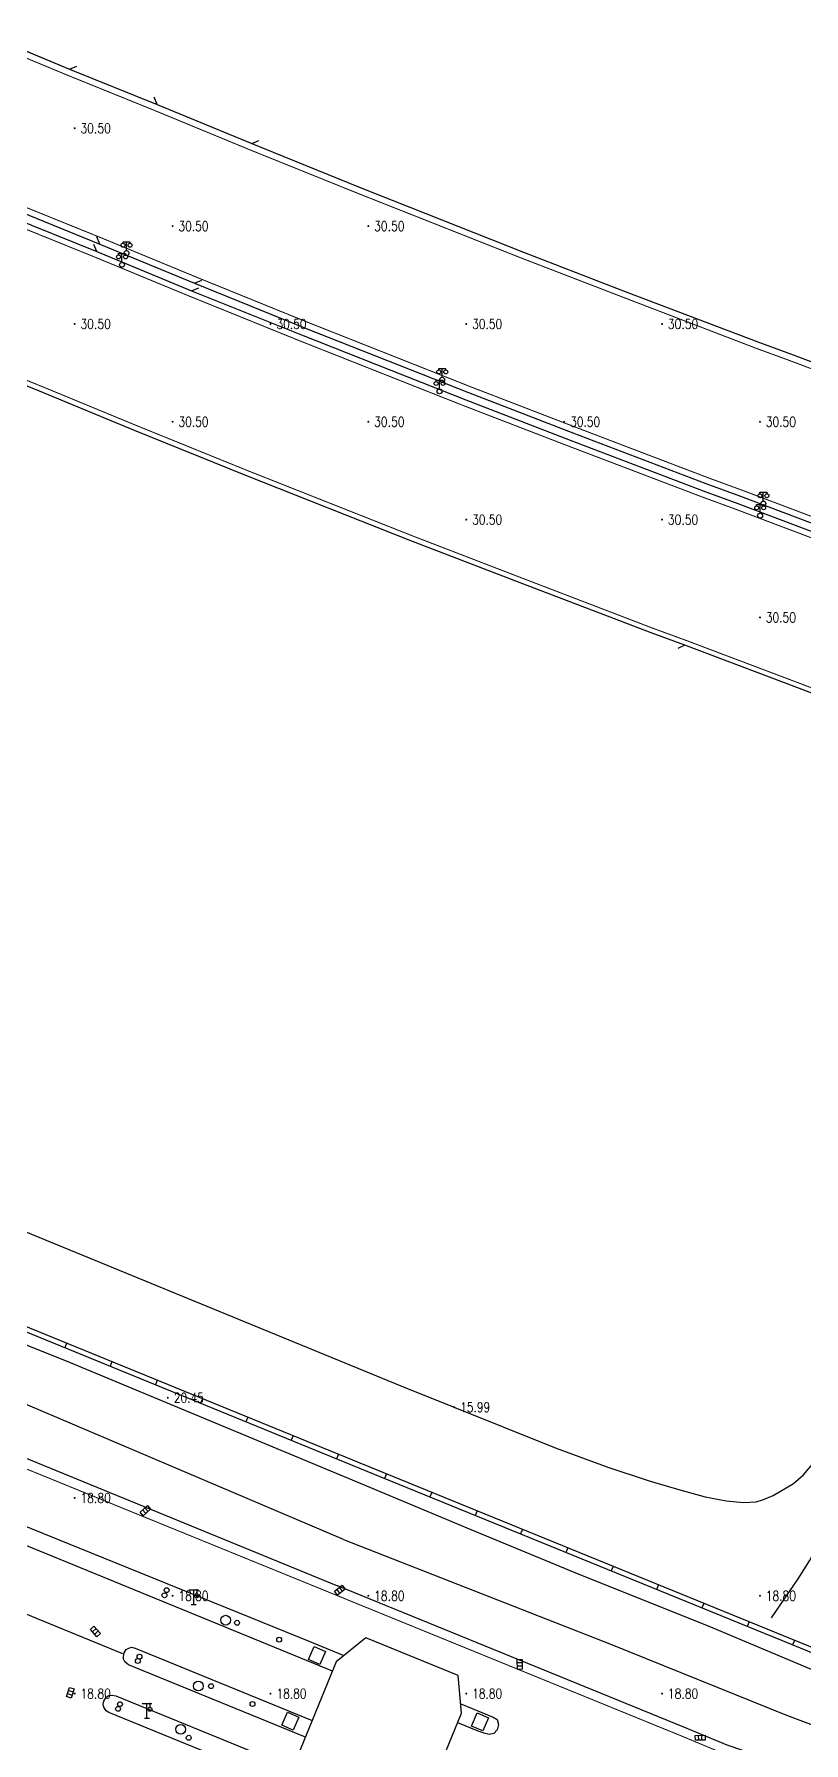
# Model space of a CAD drawing. Extents: x 404846 to 408477, y 3390929 to 3392894.
# Drawn here: x 405597.2 to 405675.8, y 3392239.3 to 3392414 of the extents above; entities that cross this region are included whole.
import ezdxf
from ezdxf.enums import TextEntityAlignment as Align

# ---------------------------------------------------------------- set-up
doc = ezdxf.new("R2010")
doc.units = 0
doc.header["$LTSCALE"] = 0.5
doc.header["$PDSIZE"] = 0.2
doc.layers.get('0').update_dxf_attribs({"linetype": 'CONTINUOUS'})
doc.layers.add('ASSIST', color=7, linetype='CONTINUOUS', plot=False)
for name, color, linetype in [('DLDW', 11, 'CONTINUOUS'), ('DLSS', 4, 'CONTINUOUS'), ('DMTZ', 3, 'CONTINUOUS'), ('FZTZ', 7, 'CONTINUOUS'), ('GCD', 1, 'CONTINUOUS'), ('GXYZ', 2, 'CONTINUOUS'), ('JMD', 6, 'CONTINUOUS'), ('SXSS', 5, 'CONTINUOUS'), ('ZBTZ', 3, 'CONTINUOUS')]:
    doc.layers.add(name, color=color, linetype=linetype)
doc.styles.add('HZ', font='rs.shx', dxfattribs={"width": 0.8, "bigfont": 'hztxt.shx'})
doc.linetypes.add('10411', pattern='A,2,[150,AAA.SHX,S=1,R=0,X=0,Y=1],2,[151,AAA.SHX,S=1,R=0,X=0,Y=3],1e-11', length=4)
doc.linetypes.add('10422', pattern='A,0.75,[150,AAA.SHX,S=0.5,R=0,X=0,Y=0.5],1.5,[177,AAA.SHX,S=1,R=0,X=0,Y=0.4],0.75', length=3)
doc.linetypes.add('1161', pattern='A,0,[149,AAA.SHX,S=0.15,R=0,X=0,Y=0],-1.6', length=1.6)
doc.linetypes.add('444', pattern='A,4.5,[145,AAA.SHX,S=1,R=0,X=0,Y=1],4.5,-0.5,[146,AAA.SHX,S=1,R=0,X=0,Y=0],-0.5', length=10)

# ---------------------------------------------------------------- blocks, each defined once
blk = doc.blocks.new('gc097')
for p, q in [((-0.7, 2), (-0.7, 2.3)), ((-0.7, 2.3), (0.7, 2.3)), ((0, 0.5), (0, 2.3)), ((0.7, 2.3), (0.7, 2))]:
    blk.add_line(p, q)
for centre, radius in [((-0.7, 1.6), 0.4), ((0, 0), 0.5), ((0.73, 1.6), 0.4)]:
    blk.add_circle(centre, radius)
blk = doc.blocks.new('gc063')
for p, q in [((-1, 3), (1, 3)), ((-0.5, 0), (0.5, 0)), ((0, 0), (0, 3)), ((0.6, 3), (0.6, 2.2))]:
    blk.add_line(p, q)
blk.add_circle((0.6, 1.8), 0.4)
blk.add_point((0.6, 3))
blk.add_point((0.6, 3))
blk = doc.blocks.new('GC200')
at = {"linetype": 'Continuous', "const_width": 0.2, "flags": 128}
blk.add_lwpolyline([(-0.1, 0, 1), (0.1, 0, 1)], format="xyb", close=True, dxfattribs=at)
blk = doc.blocks.new('gc170')
at = {"linetype": 'Continuous'}
blk.add_circle((0, 0), 0.5, dxfattribs=at)
blk = doc.blocks.new('gc188')
blk.add_circle((0, 0), 1)
blk = doc.blocks.new('gc041')
for p, q in [((-1, 0.5), (1, 0.5)), ((-1, -0.5), (-1, 0.5)), ((-0.33, 0.5), (-0.33, -0.5)), ((0.33, 0.5), (0.33, -0.5)), ((1, 0.5), (1, -0.5)), ((1, -0.5), (-1, -0.5))]:
    blk.add_line(p, q)

msp = doc.modelspace()

# ---------------------------------------------------------------- linework, layer by layer
at = {"layer": 'ASSIST', "linetype": 'Continuous', "flags": 128}
for points, elevation in [([(405592.247, 3392413.999), (405600.844, 3392410.427), (405609.772, 3392406.811), (405619.445, 3392402.814), (405630.506, 3392398.32), (405647.21, 3392391.705), (405657.769, 3392387.634), (405671.134, 3392382.538), (405674.737, 3392381.217), (405687.72, 3392376.308)], 29.818), ([(405586.012, 3392398.992), (405594.675, 3392395.393), (405603.618, 3392391.77), (405613.292, 3392387.773), (405624.543, 3392383.259), (405641.314, 3392376.618), (405651.963, 3392372.512), (405665.561, 3392367.335), (405669.087, 3392366.043), (405682.068, 3392361.135)], 29.824), ([(405586.334, 3392399.766), (405594.993, 3392396.168), (405603.936, 3392392.546), (405613.609, 3392388.548), (405624.835, 3392383.996), (405641.602, 3392377.356), (405652.247, 3392373.251), (405665.832, 3392368.076), (405669.362, 3392366.782), (405682.343, 3392361.873), (405692.56, 3392358.126), (405707.851, 3392352.596), (405717.91, 3392349.063), (405723.832, 3392346.956), (405732.172, 3392344.03), (405740.444, 3392341.218), (405751.066, 3392337.558), (405761.236, 3392334.155), (405777.878, 3392328.654), (405794.009, 3392323.441), (405815.225, 3392316.851)], 30.059), ([(405702.461, 3392337.246), (405686.993, 3392342.842), (405676.666, 3392346.63), (405663.686, 3392351.538), (405660.234, 3392352.803), (405646.423, 3392358.081), (405635.688, 3392362.221), (405618.852, 3392368.888), (405607.455, 3392373.502), (405597.78, 3392377.5), (405588.823, 3392381.128), (405580.096, 3392384.754)], 30.225)]:
    msp.add_lwpolyline(points, dxfattribs=dict(at, elevation=elevation))
at = {"layer": 'DLSS', "linetype": 'Continuous'}
for p, q in [((405592.247, 3392413.999), (405600.844, 3392410.427)), ((405600.844, 3392410.427), (405601.583, 3392410.732)), ((405609.772, 3392406.811), (405609.465, 3392407.55)), ((405609.772, 3392406.811), (405619.445, 3392402.814)), ((405619.445, 3392402.814), (405620.184, 3392403.121)), ((405603.618, 3392391.77), (405603.311, 3392392.509)), ((405603.618, 3392391.77), (405613.292, 3392387.773)), ((405603.936, 3392392.546), (405603.629, 3392393.285)), ((405603.936, 3392392.546), (405613.609, 3392388.548)), ((405613.609, 3392388.548), (405614.348, 3392388.855)), ((405613.292, 3392387.773), (405614.031, 3392388.08)), ((405663.686, 3392351.538), (405662.957, 3392351.209)), ((405676.666, 3392346.63), (405663.686, 3392351.538))]:
    msp.add_line(p, q, dxfattribs=at)
at = {"layer": 'DLSS', "linetype": 'Continuous', "const_width": 0.1, "flags": 128}
for points, elevation in [([(405591.994, 3392413.39), (405600.593, 3392409.817), (405609.522, 3392406.2), (405619.195, 3392402.203), (405630.274, 3392397.732), (405646.98, 3392391.117), (405657.542, 3392387.044), (405670.906, 3392381.916), (405674.506, 3392380.597), (405687.489, 3392375.688), (405697.606, 3392371.976), (405712.737, 3392366.511), (405722.826, 3392362.968), (405728.745, 3392360.861), (405736.987, 3392357.97), (405745.223, 3392355.17), (405755.742, 3392351.53), (405765.886, 3392348.136), (405782.456, 3392342.658), (405798.459, 3392337.486), (405819.595, 3392330.921)], 30.059), ([(405586.58, 3392400.357), (405595.237, 3392396.761), (405604.178, 3392393.139), (405613.852, 3392389.141), (405625.068, 3392384.586), (405641.833, 3392377.947), (405652.475, 3392373.843), (405666.048, 3392368.663), (405669.58, 3392367.368), (405682.562, 3392362.459)], 29.821), ([(405585.785, 3392398.445), (405594.451, 3392394.845), (405603.394, 3392391.222), (405613.068, 3392387.225), (405624.309, 3392382.67), (405641.083, 3392376.028), (405651.736, 3392371.92), (405665.342, 3392366.738), (405668.865, 3392365.446), (405681.846, 3392360.538)], 29.811), ([(405580.303, 3392385.252), (405589.028, 3392381.627), (405597.984, 3392377.999), (405607.659, 3392374.001), (405619.046, 3392369.378), (405635.88, 3392362.713), (405646.613, 3392358.574), (405660.409, 3392353.28), (405663.864, 3392352.014), (405676.843, 3392347.106)], 29.807), ([(405627.844, 3392254.534), (405552.877, 3392285.1)], 18.93), ([(405716.361, 3392272.753), (405708.994, 3392254.905), (405708.444, 3392253.778), (405707.894, 3392252.883), (405706.194, 3392250.456), (405705.14, 3392249.141), (405703.865, 3392247.764), (405701.948, 3392245.938), (405699.465, 3392243.87), (405696.172, 3392241.692), (405694.094, 3392240.591), (405691.519, 3392239.403), (405689.212, 3392238.543), (405686.755, 3392237.782), (405684.914, 3392237.385), (405682.521, 3392236.992), (405678.372, 3392236.664), (405675.496, 3392236.735), (405672.811, 3392237.049), (405671.057, 3392237.321), (405669.47, 3392237.622), (405667.673, 3392238.24), (405663.229, 3392240.095)], 18.636), ([(405663.229, 3392240.095), (405627.844, 3392254.534)], 18.861)]:
    msp.add_lwpolyline(points, dxfattribs=dict(at, elevation=elevation))
at = {"layer": 'DMTZ', "linetype": '10422', "flags": 128}
for points, elevation in [([(405672.545, 3392252.109), (405675.274, 3392256.116), (405676.41, 3392257.939), (405678.034, 3392261.008), (405678.815, 3392262.327), (405679.683, 3392263.551), (405680.369, 3392264.348), (405682.348, 3392265.777), (405682.949, 3392266.422), (405683.201, 3392267.081), (405683.585, 3392268.678), (405684.248, 3392270.447), (405684.969, 3392271.786), (405685.989, 3392273.009), (405687.032, 3392274), (405689.148, 3392275.399), (405691.089, 3392276.307), (405691.521, 3392276.637), (405691.738, 3392276.91), (405691.902, 3392277.679), (405691.875, 3392278.756), (405691.717, 3392280.7), (405691.798, 3392282.59), (405692.02, 3392283.972), (405692.587, 3392285.589), (405693.437, 3392287.377), (405694.207, 3392288.634), (405695.441, 3392290.012), (405696.827, 3392291.014), (405697.285, 3392291.482), (405697.539, 3392292.097), (405698.027, 3392293.909), (405698.623, 3392294.866), (405700.156, 3392296.633), (405700.786, 3392297.452), (405701.267, 3392298.335), (405701.621, 3392298.703)], 20.923), ([(405550.952, 3392280.121), (405572.195, 3392271.401), (405596.924, 3392261.269), (405625.37, 3392249.698), (405628.86, 3392248.259)], 19.124), ([(405627.686, 3392246.68), (405617.837, 3392250.742), (405571.509, 3392269.709), (405550.629, 3392278.28)], 19.135), ([(405606.854, 3392247.334), (405606.671, 3392247.442), (405606.484, 3392247.623), (405606.354, 3392247.887), (405606.333, 3392248.189), (405606.431, 3392248.548), (405606.631, 3392248.876), (405606.876, 3392249.036), (405607.165, 3392249.113), (405607.545, 3392249.025)], 19.324), ([(405607.545, 3392249.025), (405625.624, 3392241.634)], 19.44), ([(405624.933, 3392239.943), (405606.854, 3392247.334)], 19.414), ([(405604.857, 3392242.448), (405604.582, 3392242.633), (405604.331, 3392242.99), (405604.27, 3392243.287), (405604.328, 3392243.604), (405604.564, 3392244.004), (405604.843, 3392244.181), (405605.179, 3392244.23), (405605.549, 3392244.142)], 19.332), ([(405605.549, 3392244.142), (405623.629, 3392236.751)], 19.492), ([(405640.798, 3392243.339), (405644.103, 3392241.976), (405644.515, 3392241.73), (405644.649, 3392241.22), (405644.523, 3392240.693), (405644.17, 3392240.315), (405643.688, 3392240.211), (405643.303, 3392240.293), (405642.578, 3392240.539), (405640.483, 3392241.402)], 19.133), ([(405622.937, 3392235.057), (405604.857, 3392242.448)], 19.413)]:
    msp.add_lwpolyline(points, dxfattribs=dict(at, elevation=elevation))
at = {"layer": 'DMTZ', "linetype": '10411', "flags": 128}
for points, elevation in [([(405600.917, 3392278.173), (405554.183, 3392296.972)], 20.586), ([(405630.131, 3392266.024), (405600.917, 3392278.173)], 20.678), ([(405703.868, 3392258.526), (405701.094, 3392253.592), (405700.094, 3392252.012), (405699.245, 3392250.841), (405697.519, 3392248.887), (405695.731, 3392247.18), (405693.178, 3392245.004), (405691.122, 3392243.5), (405690.311, 3392243.041), (405689.635, 3392242.778), (405688.761, 3392242.67), (405687.555, 3392242.684), (405685.77, 3392243.051), (405684.559, 3392243.421), (405683.048, 3392244.002), (405678.144, 3392246.199), (405666.337, 3392251.187), (405652.471, 3392256.721), (405641.858, 3392261.129), (405630.131, 3392266.024)], 20.789)]:
    msp.add_lwpolyline(points, dxfattribs=dict(at, elevation=elevation))
at = {"layer": 'FZTZ', "linetype": 'Continuous', "flags": 128}
for points, elevation in [([(405625.829, 3392249.201), (405626.989, 3392248.694), (405626.405, 3392247.36), (405625.246, 3392247.867), (405625.829, 3392249.201)], 20.15), ([(405623.106, 3392242.475), (405624.265, 3392241.969), (405623.682, 3392240.634), (405622.523, 3392241.141), (405623.106, 3392242.475)], 20.184), ([(405642.471, 3392242.4), (405643.631, 3392241.893), (405643.047, 3392240.559), (405641.888, 3392241.065), (405642.471, 3392242.4)], 20.532)]:
    msp.add_lwpolyline(points, close=True, dxfattribs=dict(at, elevation=elevation))
at = {"layer": 'JMD', "linetype": '444', "elevation": 21.948, "flags": 128}
msp.add_lwpolyline([(405606.289, 3392248.437), (405589.545, 3392255.306), (405583.618, 3392256.517), (405575.55, 3392256.778)], dxfattribs=at)
at = {"layer": 'JMD', "linetype": 'Continuous', "elevation": 27.71, "flags": 128}
msp.add_lwpolyline([(405616.278, 3392218.719), (405616.741, 3392215.405), (405626.338, 3392211.484), (405629.064, 3392213.449), (405640.884, 3392242.384), (405640.534, 3392246.233), (405631.111, 3392250.082), (405628.069, 3392247.619), (405616.263, 3392218.719)], dxfattribs=at)
at = {"layer": 'SXSS', "linetype": 'Continuous'}
for p, q in [((405600.531, 3392280.194), (405600.342, 3392279.731)), ((405605.159, 3392278.302), (405604.97, 3392277.839)), ((405609.787, 3392276.409), (405609.598, 3392275.947)), ((405614.415, 3392274.517), (405614.226, 3392274.054)), ((405619.043, 3392272.624), (405618.854, 3392272.162)), ((405623.671, 3392270.732), (405623.482, 3392270.269)), ((405628.299, 3392268.839), (405628.11, 3392268.377)), ((405633.211, 3392266.831), (405633.022, 3392266.368)), ((405637.84, 3392264.941), (405637.651, 3392264.478)), ((405642.469, 3392263.051), (405642.28, 3392262.588)), ((405647.099, 3392261.161), (405646.91, 3392260.698)), ((405651.728, 3392259.272), (405651.539, 3392258.809)), ((405656.357, 3392257.382), (405656.168, 3392256.919)), ((405660.986, 3392255.492), (405660.797, 3392255.029)), ((405665.615, 3392253.602), (405665.426, 3392253.139)), ((405670.244, 3392251.712), (405670.055, 3392251.249)), ((405674.873, 3392249.822), (405674.684, 3392249.359))]:
    msp.add_line(p, q, dxfattribs=at)
at = {"layer": 'SXSS', "linetype": 'Continuous', "flags": 128}
for points, elevation in [([(405568.893, 3392302.874), (405634.689, 3392275.831)], 16.053), ([(405634.689, 3392275.831), (405650.546, 3392269.472), (405655.822, 3392267.517), (405660.036, 3392266.113), (405663.164, 3392265.192), (405665.767, 3392264.506), (405667.92, 3392264.078), (405669.686, 3392263.898), (405670.982, 3392263.98), (405671.731, 3392264.204), (405672.705, 3392264.629), (405674.795, 3392265.842), (405675.806, 3392266.731), (405676.887, 3392268.02)], 15.939)]:
    msp.add_lwpolyline(points, dxfattribs=dict(at, elevation=elevation))
at = {"layer": 'SXSS', "color": 7, "linetype": 'Continuous', "flags": 128}
for points, elevation in [([(405632.927, 3392266.947), (405557.581, 3392297.757)], 22.536), ([(405699.509, 3392261.232), (405689.021, 3392245.272), (405688.544, 3392244.241), (405632.927, 3392266.947)], 22.756)]:
    msp.add_lwpolyline(points, dxfattribs=dict(at, elevation=elevation))
at = {"layer": 'SXSS', "linetype": '10422', "flags": 128}
for points, elevation in [([(405632.738, 3392266.484), (405557.392, 3392297.294)], 22.536), ([(405699.927, 3392260.957), (405689.459, 3392245.028), (405688.797, 3392243.598), (405632.738, 3392266.484)], 22.756)]:
    msp.add_lwpolyline(points, dxfattribs=dict(at, elevation=elevation))
at = {"layer": 'ZBTZ', "linetype": '1161', "flags": 128}
for points, elevation in [([(405553.084, 3392286.205), (405628.198, 3392255.399)], 19.113), ([(405628.831, 3392260.12), (405591.498, 3392276.003)], 19.253), ([(405715.536, 3392273.508), (405708.142, 3392255.285), (405707.626, 3392254.228), (405707.114, 3392253.395), (405705.447, 3392251.016), (405704.433, 3392249.751), (405703.2, 3392248.42), (405701.326, 3392246.636), (405698.908, 3392244.62), (405695.695, 3392242.496), (405693.679, 3392241.428), (405691.16, 3392240.265), (405688.911, 3392239.426), (405686.518, 3392238.686), (405684.74, 3392238.302), (405682.409, 3392237.919), (405678.346, 3392237.599), (405675.562, 3392237.667), (405672.937, 3392237.974), (405671.216, 3392238.241), (405669.71, 3392238.527), (405668.005, 3392239.113), (405663.588, 3392240.956)], 19.106), ([(405628.831, 3392260.12), (405656.186, 3392249.409), (405674.078, 3392242.168), (405679.901, 3392239.985), (405683.465, 3392238.818), (405685.235, 3392238.409)], 19.315), ([(405663.588, 3392240.956), (405628.198, 3392255.399)], 19.222)]:
    msp.add_lwpolyline(points, dxfattribs=dict(at, elevation=elevation))

# ---------------------------------------------------------------- block references
at = {"layer": 'DLDW', "linetype": 'Continuous', "xscale": 0.5, "yscale": 0.5}
for p in [(405606.65, 3392391.621, 31.182), (405606.189, 3392390.429, 31.182), (405638.901, 3392378.673, 31.027), (405638.623, 3392377.493, 31.027), (405671.372, 3392364.783, 31.054), (405671.703, 3392366.019, 31.054)]:
    msp.add_blockref('gc097', p, dxfattribs=at)
at = {"layer": 'DLSS', "linetype": 'Continuous', "xscale": 0.5, "yscale": 0.5}
for p in [(405613.52, 3392253.479, 19.246), (405608.741, 3392241.876, 19.246)]:
    msp.add_blockref('gc063', p, dxfattribs=at)
at = {"layer": 'GCD', "linetype": 'Continuous'}
ref = msp.add_blockref('GC200', (405601.358, 3392404.379, 30.504), dxfattribs=dict(at, xscale=0.5, yscale=0.5, zscale=0.5))
ref.add_attrib('height', '30.50', dxfattribs={"linetype": 'Continuous', "height": 1, "style": 'HZ', "width": 0.8}).set_placement((405601.958, 3392404.379, 30.504), align=Align.MIDDLE_LEFT)
ref = msp.add_blockref('GC200', (405611.358, 3392394.379, 30.504), dxfattribs=dict(at, xscale=0.5, yscale=0.5, zscale=0.5))
ref.add_attrib('height', '30.50', dxfattribs={"linetype": 'Continuous', "height": 1, "style": 'HZ', "width": 0.8}).set_placement((405611.958, 3392394.379, 30.504), align=Align.MIDDLE_LEFT)
ref = msp.add_blockref('GC200', (405631.358, 3392394.379, 30.504), dxfattribs=dict(at, xscale=0.5, yscale=0.5, zscale=0.5))
ref.add_attrib('height', '30.50', dxfattribs={"linetype": 'Continuous', "height": 1, "style": 'HZ', "width": 0.8}).set_placement((405631.958, 3392394.379, 30.504), align=Align.MIDDLE_LEFT)
ref = msp.add_blockref('GC200', (405601.358, 3392384.379, 30.504), dxfattribs=dict(at, xscale=0.5, yscale=0.5, zscale=0.5))
ref.add_attrib('height', '30.50', dxfattribs={"linetype": 'Continuous', "height": 1, "style": 'HZ', "width": 0.8}).set_placement((405601.958, 3392384.379, 30.504), align=Align.MIDDLE_LEFT)
ref = msp.add_blockref('GC200', (405621.358, 3392384.379, 30.504), dxfattribs=dict(at, xscale=0.5, yscale=0.5, zscale=0.5))
ref.add_attrib('height', '30.50', dxfattribs={"linetype": 'Continuous', "height": 1, "style": 'HZ', "width": 0.8}).set_placement((405621.958, 3392384.379, 30.504), align=Align.MIDDLE_LEFT)
ref = msp.add_blockref('GC200', (405641.358, 3392384.379, 30.504), dxfattribs=dict(at, xscale=0.5, yscale=0.5, zscale=0.5))
ref.add_attrib('height', '30.50', dxfattribs={"linetype": 'Continuous', "height": 1, "style": 'HZ', "width": 0.8}).set_placement((405641.958, 3392384.379, 30.504), align=Align.MIDDLE_LEFT)
ref = msp.add_blockref('GC200', (405661.358, 3392384.379, 30.504), dxfattribs=dict(at, xscale=0.5, yscale=0.5, zscale=0.5))
ref.add_attrib('height', '30.50', dxfattribs={"linetype": 'Continuous', "height": 1, "style": 'HZ', "width": 0.8}).set_placement((405661.958, 3392384.379, 30.504), align=Align.MIDDLE_LEFT)
ref = msp.add_blockref('GC200', (405611.358, 3392374.379, 30.504), dxfattribs=dict(at, xscale=0.5, yscale=0.5, zscale=0.5))
ref.add_attrib('height', '30.50', dxfattribs={"linetype": 'Continuous', "height": 1, "style": 'HZ', "width": 0.8}).set_placement((405611.958, 3392374.379, 30.504), align=Align.MIDDLE_LEFT)
ref = msp.add_blockref('GC200', (405631.358, 3392374.379, 30.504), dxfattribs=dict(at, xscale=0.5, yscale=0.5, zscale=0.5))
ref.add_attrib('height', '30.50', dxfattribs={"linetype": 'Continuous', "height": 1, "style": 'HZ', "width": 0.8}).set_placement((405631.958, 3392374.379, 30.504), align=Align.MIDDLE_LEFT)
ref = msp.add_blockref('GC200', (405651.358, 3392374.379, 30.504), dxfattribs=dict(at, xscale=0.5, yscale=0.5, zscale=0.5))
ref.add_attrib('height', '30.50', dxfattribs={"linetype": 'Continuous', "height": 1, "style": 'HZ', "width": 0.8}).set_placement((405651.958, 3392374.379, 30.504), align=Align.MIDDLE_LEFT)
ref = msp.add_blockref('GC200', (405671.358, 3392374.379, 30.504), dxfattribs=dict(at, xscale=0.5, yscale=0.5, zscale=0.5))
ref.add_attrib('height', '30.50', dxfattribs={"linetype": 'Continuous', "height": 1, "style": 'HZ', "width": 0.8}).set_placement((405671.958, 3392374.379, 30.504), align=Align.MIDDLE_LEFT)
ref = msp.add_blockref('GC200', (405641.358, 3392364.379, 30.504), dxfattribs=dict(at, xscale=0.5, yscale=0.5, zscale=0.5))
ref.add_attrib('height', '30.50', dxfattribs={"linetype": 'Continuous', "height": 1, "style": 'HZ', "width": 0.8}).set_placement((405641.958, 3392364.379, 30.504), align=Align.MIDDLE_LEFT)
ref = msp.add_blockref('GC200', (405661.358, 3392364.379, 30.504), dxfattribs=dict(at, xscale=0.5, yscale=0.5, zscale=0.5))
ref.add_attrib('height', '30.50', dxfattribs={"linetype": 'Continuous', "height": 1, "style": 'HZ', "width": 0.8}).set_placement((405661.958, 3392364.379, 30.504), align=Align.MIDDLE_LEFT)
ref = msp.add_blockref('GC200', (405671.358, 3392354.379, 30.504), dxfattribs=dict(at, xscale=0.5, yscale=0.5, zscale=0.5))
ref.add_attrib('height', '30.50', dxfattribs={"linetype": 'Continuous', "height": 1, "style": 'HZ', "width": 0.8}).set_placement((405671.958, 3392354.379, 30.504), align=Align.MIDDLE_LEFT)
ref = msp.add_blockref('GC200', (405610.872, 3392274.618, 20.447), dxfattribs=dict(at, xscale=0.5, yscale=0.5, zscale=0.5))
ref.add_attrib('height', '20.45', dxfattribs={"linetype": 'Continuous', "height": 1, "style": 'HZ', "width": 0.8}).set_placement((405611.472, 3392274.618, 20.447), align=Align.MIDDLE_LEFT)
ref = msp.add_blockref('GC200', (405640.127, 3392273.651, 15.991), dxfattribs=dict(at, xscale=0.5, yscale=0.5, zscale=0.5))
ref.add_attrib('height', '15.99', dxfattribs={"linetype": 'Continuous', "height": 1, "style": 'HZ', "width": 0.8}).set_placement((405640.727, 3392273.651, 15.991), align=Align.MIDDLE_LEFT)
ref = msp.add_blockref('GC200', (405601.358, 3392264.379, 18.8), dxfattribs=dict(at, xscale=0.5, yscale=0.5, zscale=0.5))
ref.add_attrib('height', '18.80', dxfattribs={"linetype": 'Continuous', "height": 1, "style": 'HZ', "width": 0.8}).set_placement((405601.958, 3392264.379, 18.8), align=Align.MIDDLE_LEFT)
ref = msp.add_blockref('GC200', (405611.358, 3392254.379, 18.8), dxfattribs=dict(at, xscale=0.5, yscale=0.5, zscale=0.5))
ref.add_attrib('height', '18.80', dxfattribs={"linetype": 'Continuous', "height": 1, "style": 'HZ', "width": 0.8}).set_placement((405611.958, 3392254.379, 18.8), align=Align.MIDDLE_LEFT)
ref = msp.add_blockref('GC200', (405631.358, 3392254.379, 18.8), dxfattribs=dict(at, xscale=0.5, yscale=0.5, zscale=0.5))
ref.add_attrib('height', '18.80', dxfattribs={"linetype": 'Continuous', "height": 1, "style": 'HZ', "width": 0.8}).set_placement((405631.958, 3392254.379, 18.8), align=Align.MIDDLE_LEFT)
ref = msp.add_blockref('GC200', (405671.358, 3392254.379, 18.8), dxfattribs=dict(at, xscale=0.5, yscale=0.5, zscale=0.5))
ref.add_attrib('height', '18.80', dxfattribs={"linetype": 'Continuous', "height": 1, "style": 'HZ', "width": 0.8}).set_placement((405671.958, 3392254.379, 18.8), align=Align.MIDDLE_LEFT)
ref = msp.add_blockref('GC200', (405601.358, 3392244.379, 18.8), dxfattribs=dict(at, xscale=0.5, yscale=0.5, zscale=0.5))
ref.add_attrib('height', '18.80', dxfattribs={"linetype": 'Continuous', "height": 1, "style": 'HZ', "width": 0.8}).set_placement((405601.958, 3392244.379, 18.8), align=Align.MIDDLE_LEFT)
ref = msp.add_blockref('GC200', (405621.358, 3392244.379, 18.8), dxfattribs=dict(at, xscale=0.5, yscale=0.5, zscale=0.5))
ref.add_attrib('height', '18.80', dxfattribs={"linetype": 'Continuous', "height": 1, "style": 'HZ', "width": 0.8}).set_placement((405621.958, 3392244.379, 18.8), align=Align.MIDDLE_LEFT)
ref = msp.add_blockref('GC200', (405641.358, 3392244.379, 18.8), dxfattribs=dict(at, xscale=0.5, yscale=0.5, zscale=0.5))
ref.add_attrib('height', '18.80', dxfattribs={"linetype": 'Continuous', "height": 1, "style": 'HZ', "width": 0.8}).set_placement((405641.958, 3392244.379, 18.8), align=Align.MIDDLE_LEFT)
ref = msp.add_blockref('GC200', (405661.358, 3392244.379, 18.8), dxfattribs=dict(at, xscale=0.5, yscale=0.5, zscale=0.5))
ref.add_attrib('height', '18.80', dxfattribs={"linetype": 'Continuous', "height": 1, "style": 'HZ', "width": 0.8}).set_placement((405661.958, 3392244.379, 18.8), align=Align.MIDDLE_LEFT)
at = {"layer": 'GXYZ', "linetype": 'Continuous', "xscale": 0.5, "yscale": 0.5}
for p, rotation in [((405608.575, 3392263.076, 19.074), 221.0000614539888), ((405628.43, 3392254.948, 19.074), 218.3071598168769), ((405603.478, 3392250.737, 19.107), 131.8245836633477), ((405646.83, 3392247.362, 19.359), 270.5609107328061), ((405600.907, 3392244.466, 19.107), 71.54942361558541), ((405665.259, 3392239.871, 18.841), 181.3513820309365)]:
    msp.add_blockref('gc041', p, dxfattribs=dict(at, rotation=rotation))
for name, p in [('gc170', (405610.538, 3392254.432, 19.125)), ('gc170', (405610.755, 3392254.948, 19.125)), ('gc188', (405616.779, 3392251.882, 19.176)), ('gc170', (405617.947, 3392251.62, 19.158)), ('gc170', (405622.245, 3392249.891, 19.158)), ('gc170', (405607.817, 3392247.714, 19.066)), ('gc170', (405607.978, 3392248.156, 19.047)), ('gc188', (405613.99, 3392245.146, 19.267)), ('gc170', (405615.289, 3392245.139, 19.158)), ('gc170', (405605.985, 3392243.3, 18.99)), ('gc170', (405619.531, 3392243.313, 19.158)), ('gc170', (405605.791, 3392242.824, 18.971)), ('gc188', (405612.177, 3392240.728, 19.329)), ('gc170', (405613.01, 3392239.867, 19.343))]:
    msp.add_blockref(name, p, dxfattribs=at)

doc.saveas('drawing.dxf')
